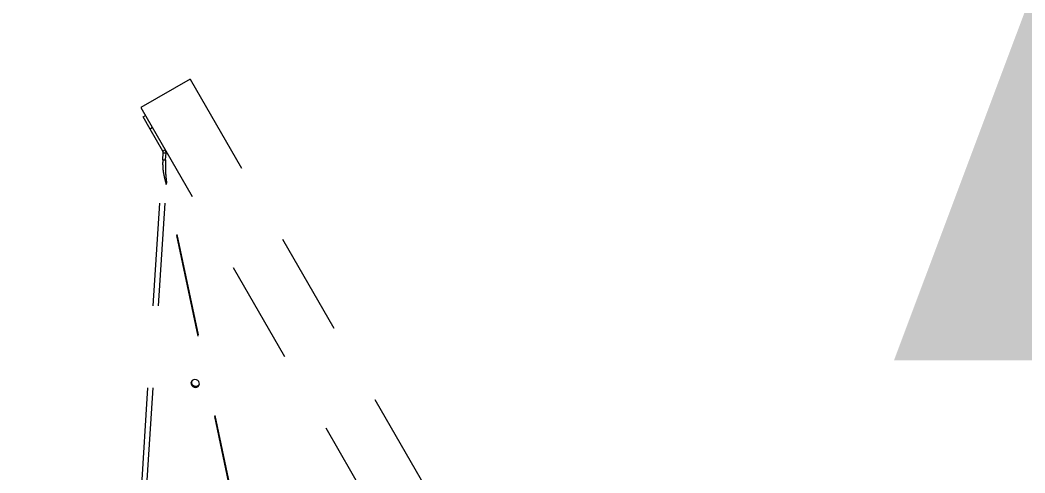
# Model space of a CAD drawing. Header units: feet. Extents: x -17 to 453, y -41 to 31.
# Drawn here: x 60.674 to 61.897, y 6.576 to 7.127 of the extents above; entities that cross this region are included whole.
import ezdxf
from ezdxf.enums import TextEntityAlignment as Align

# ---------------------------------------------------------------- set-up
doc = ezdxf.new("R2018")
doc.units = ezdxf.units.FT
doc.header["$MEASUREMENT"] = 0
doc.linetypes.add('DASHED2', pattern=[0.375, 0.25, -0.125])
doc.layers.add('G-ANNO-TEXT', color=1, linetype='Continuous')
doc.layers.add('S-TRACKER TABLE', color=252, linetype='Continuous')
doc.styles.add('NEI-A', font='arial.ttf')
doc.styles.get("Standard").update_dxf_attribs({"font": 'arial.ttf'})

# ---------------------------------------------------------------- blocks, each defined once
blk = doc.blocks.new('DETAIL_TITLE')
at = {"style": 'NEI-A', "flags": 8}
blk.add_attdef('#', text='', height=0.2, dxfattribs=at).set_placement((0.5922, -0.5109), align=Align.MIDDLE_CENTER)
at = {"lineweight": 30, "style": '', "flags": 104}
blk.add_attdef('DETAIL_TITLE', text='', height=0.2, dxfattribs=at).set_placement((0.9099, -0.5251), align=Align.BOTTOM_LEFT)
at = {"style": 'NEI-A'}
for tag, p in [('SCALE:', (0.9386, -0.7379)), ('1"_=_', (1.5474, -0.7379))]:
    blk.add_attdef(tag, text='', height=0.1, dxfattribs=at).set_placement(p, align=Align.BOTTOM_LEFT)

msp = doc.modelspace()

# ---------------------------------------------------------------- linework, layer by layer
at = {"layer": 'S-TRACKER TABLE', "linetype": 'DASHED2', "lineweight": 15, "ltscale": 0.5}
for p, q in [((60.88056, 7.05559), (60.82076, 7.02106)), ((60.88056, 7.05559), (61.1783, 6.53987)), ((60.82076, 7.02106), (61.11851, 6.50535)), ((60.82338, 7.00962), (60.82637, 7.01135)), ((60.83201, 6.99467), (60.82338, 7.00962)), ((60.835, 6.9964), (60.83201, 6.99467)), ((60.84746, 6.96793), (60.83201, 6.99467)), ((60.84735, 6.95736), (60.84791, 6.96598)), ((60.84746, 6.96793), (60.85045, 6.96965)), ((60.84791, 6.96598), (60.85136, 6.96575)), ((60.8508, 6.95714), (60.85136, 6.96575)), ((60.82133, 6.55524), (60.84735, 6.95736)), ((60.84735, 6.95736), (60.8508, 6.95714)), ((60.82752, 6.55514), (60.85161, 6.92735)), ((60.85161, 6.92735), (60.85206, 6.92875)), ((60.93643, 6.52263), (60.85161, 6.92735)), ((60.93688, 6.52403), (60.85206, 6.92875))]:
    msp.add_line(p, q, dxfattribs=at)
at = {"layer": 'S-TRACKER TABLE', "linetype": 'DASHED2', "lineweight": 15, "ltscale": 0.5, "flags": 128}
msp.add_lwpolyline([(60.88541, 6.68074), (60.88719, 6.68047), (60.88892, 6.68077), (60.8904, 6.6816), (60.89145, 6.68287), (60.89195, 6.68442), (60.89183, 6.68606), (60.89111, 6.6876), (60.88988, 6.68885), (60.88828, 6.68966), (60.8865, 6.68994), (60.88477, 6.68964), (60.88329, 6.6888), (60.88224, 6.68754), (60.88174, 6.68599), (60.88186, 6.68434), (60.88258, 6.6828), (60.88381, 6.68155), (60.88541, 6.68074)], dxfattribs=at)
at = {"layer": 'S-TRACKER TABLE', "linetype": 'DASHED2', "lineweight": 15, "ltscale": 0.5}
for centre, radius, start, end in [((60.84447, 6.9662), 0.00345, 356.29734, 30), ((60.84447, 6.9662), 0.0069, 356.29734, 30), ((60.88714, 6.68694), 0.00497, 173.84427, 255.09649), ((60.88743, 6.68701), 0.00524, 174.91623, 329.27961), ((60.8876, 6.68684), 0.00501, 249.70498, 329.93666)]:
    msp.add_arc(centre, radius, start, end, dxfattribs=at)
for points in [[(60.84735, 6.95736), (60.84728, 6.95478), (60.84712, 6.94961), (60.84803, 6.94192), (60.84957, 6.93443), (60.85093, 6.92971), (60.85161, 6.92735)], [(60.8508, 6.95714), (60.85067, 6.95231), (60.85042, 6.94264), (60.85151, 6.93338), (60.85206, 6.92875)]]:
    msp.add_open_spline(points, degree=3, dxfattribs=at)

# ---------------------------------------------------------------- block references
at = {"layer": 'G-ANNO-TEXT'}
ref = msp.add_blockref('DETAIL_TITLE', (9.90128, 15.51621), dxfattribs=at)
lines = msp.add_mtext('{\\LSTEEL SUPPORT POST GROUNDING (BELOW GRADE)}', dxfattribs={"layer": '0', "insert": (10.81118, 15.29107), "char_height": 7.5055471, "attachment_point": 1})
ref.add_attrib('DETAIL_TITLE', '', (10.81118, 15.29107)).embed_mtext(lines)
ref = msp.add_blockref('DETAIL_TITLE', (0.15596, 15.44212), dxfattribs=at)
lines = msp.add_mtext('{\\LMECHANICAL COMPRESSION SPLIT BOLT "TEE" CONNECTION}', dxfattribs={"layer": '0', "insert": (1.06586, 15.21699), "char_height": 8.503693, "attachment_point": 1})
ref.add_attrib('DETAIL_TITLE', '', (1.06586, 15.21699)).embed_mtext(lines)

doc.saveas('drawing.dxf')
